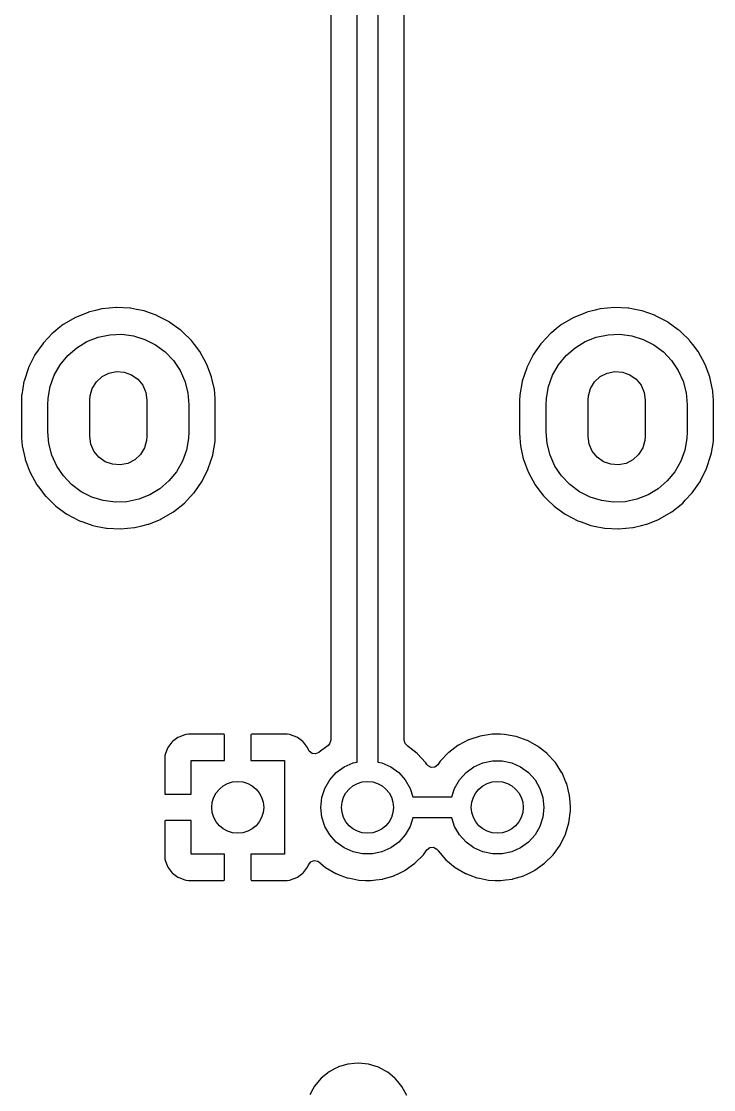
# Model space of a CAD drawing. Extents: x 63 to 234, y -148 to -41.
# Drawn here: x 197.68 to 211.02, y -106.53 to -85.94 of the extents above; entities that cross this region are included whole.
import ezdxf

# ---------------------------------------------------------------- set-up
doc = ezdxf.new("R2010")
doc.units = 0
doc.layers.add('BLACK', color=7, linetype='CONTINUOUS')

msp = doc.modelspace()

# ---------------------------------------------------------------- linework, layer by layer
at = {"layer": 'BLACK', "linetype": 'CONTINUOUS'}
for p, q in [((204.547, -75.4543), (204.547, -100.219)), ((204.147, -100.219), (204.147, -75.5762)), ((205.055, -99.7998), (205.055, -75.6797)), ((203.638, -75.9735), (203.638, -99.7996)), ((198.967, -91.5509), (198.724, -91.6493)), ((198.971, -91.5492), (198.967, -91.5509)), ((198.967, -91.5509), (198.967, -91.5509)), ((199.131, -91.51), (198.971, -91.5492)), ((199.23, -91.4858), (199.131, -91.51)), ((199.235, -91.4847), (199.23, -91.4858)), ((199.23, -91.4858), (199.23, -91.4858)), ((199.504, -91.459), (199.235, -91.4847)), ((199.509, -91.4592), (199.504, -91.459)), ((199.771, -91.4722), (199.509, -91.4592)), ((199.509, -91.4592), (199.509, -91.4592)), ((199.775, -91.4725), (199.771, -91.4722)), ((199.771, -91.4722), (199.771, -91.4722)), ((199.78, -91.4733), (199.775, -91.4725)), ((199.896, -91.4962), (199.78, -91.4733)), ((199.78, -91.4733), (199.78, -91.4733)), ((200.041, -91.5249), (199.896, -91.4962)), ((200.149, -91.563), (200.041, -91.5249)), ((200.293, -91.6137), (200.149, -91.563)), ((200.297, -91.6152), (200.293, -91.6137)), ((200.293, -91.6137), (200.293, -91.6137)), ((200.537, -91.7415), (200.297, -91.6152)), ((208.567, -91.5509), (208.324, -91.6493)), ((208.571, -91.5492), (208.567, -91.5509)), ((208.567, -91.5509), (208.567, -91.5509)), ((208.731, -91.51), (208.571, -91.5492)), ((208.83, -91.4858), (208.731, -91.51)), ((208.835, -91.4847), (208.83, -91.4858)), ((208.83, -91.4858), (208.83, -91.4858)), ((209.104, -91.459), (208.835, -91.4847)), ((209.109, -91.4592), (209.104, -91.459)), ((209.371, -91.4722), (209.109, -91.4592)), ((209.109, -91.4592), (209.109, -91.4592)), ((209.375, -91.4725), (209.371, -91.4722)), ((209.371, -91.4722), (209.371, -91.4722)), ((209.38, -91.4733), (209.375, -91.4725)), ((209.496, -91.4962), (209.38, -91.4733)), ((209.38, -91.4733), (209.38, -91.4733)), ((209.641, -91.5249), (209.496, -91.4962)), ((209.749, -91.563), (209.641, -91.5249)), ((209.893, -91.6137), (209.749, -91.563)), ((209.897, -91.6152), (209.893, -91.6137)), ((209.893, -91.6137), (209.893, -91.6137)), ((210.137, -91.7415), (209.897, -91.6152)), ((198.486, -91.788), (198.39, -91.8643)), ((198.72, -91.651), (198.486, -91.788)), ((198.724, -91.6493), (198.72, -91.651)), ((200.541, -91.7441), (200.537, -91.7415)), ((200.735, -91.8856), (200.541, -91.7441)), ((208.086, -91.788), (207.99, -91.8643)), ((208.32, -91.651), (208.086, -91.788)), ((208.324, -91.6493), (208.32, -91.651)), ((210.141, -91.7441), (210.137, -91.7415)), ((210.335, -91.8856), (210.141, -91.7441)), ((198.271, -91.9607), (198.106, -92.1371)), ((198.274, -91.9574), (198.271, -91.9607)), ((198.291, -91.9435), (198.274, -91.9574)), ((198.39, -91.8643), (198.291, -91.9435)), ((198.942, -92.1138), (199.156, -92.0294)), ((199.156, -92.0294), (199.381, -91.9821)), ((199.381, -91.9821), (199.611, -91.9735)), ((199.611, -91.9735), (199.839, -92.0037)), ((199.839, -92.0037), (200.059, -92.0719)), ((200.756, -91.901), (200.735, -91.8856)), ((200.804, -91.9473), (200.756, -91.901)), ((200.943, -92.0836), (200.804, -91.9473)), ((207.871, -91.9607), (207.706, -92.1371)), ((207.874, -91.9574), (207.871, -91.9607)), ((207.891, -91.9435), (207.874, -91.9574)), ((207.99, -91.8643), (207.891, -91.9435)), ((208.542, -92.1138), (208.756, -92.0294)), ((208.756, -92.0294), (208.981, -91.9821)), ((208.981, -91.9821), (209.211, -91.9735)), ((209.211, -91.9735), (209.439, -92.0037)), ((209.439, -92.0037), (209.659, -92.0719)), ((210.356, -91.901), (210.335, -91.8856)), ((210.404, -91.9473), (210.356, -91.901)), ((210.543, -92.0836), (210.404, -91.9473)), ((198.089, -92.1555), (197.934, -92.3783)), ((198.106, -92.1371), (198.089, -92.1555)), ((198.572, -92.3839), (198.746, -92.2331)), ((198.746, -92.2331), (198.942, -92.1138)), ((200.059, -92.0719), (200.264, -92.1761)), ((200.264, -92.1761), (200.448, -92.3134)), ((200.95, -92.0906), (200.943, -92.0836)), ((200.953, -92.0942), (200.95, -92.0906)), ((201.014, -92.1739), (200.953, -92.0942)), ((200.953, -92.0942), (200.953, -92.0942)), ((201.115, -92.3061), (201.014, -92.1739)), ((207.689, -92.1555), (207.534, -92.3783)), ((207.706, -92.1371), (207.689, -92.1555)), ((208.172, -92.3839), (208.346, -92.2331)), ((208.346, -92.2331), (208.542, -92.1138)), ((209.659, -92.0719), (209.864, -92.1761)), ((209.864, -92.1761), (210.048, -92.3134)), ((210.55, -92.0906), (210.543, -92.0836)), ((210.553, -92.0942), (210.55, -92.0906)), ((210.614, -92.1739), (210.553, -92.0942)), ((210.553, -92.0942), (210.553, -92.0942)), ((210.715, -92.3061), (210.614, -92.1739)), ((197.932, -92.3824), (197.816, -92.6169)), ((197.934, -92.3783), (197.932, -92.3824)), ((197.932, -92.3824), (197.932, -92.3824)), ((198.426, -92.5617), (198.572, -92.3839)), ((200.448, -92.3134), (200.607, -92.4798)), ((201.246, -92.5432), (201.115, -92.3061)), ((207.532, -92.3824), (207.416, -92.6169)), ((207.534, -92.3783), (207.532, -92.3824)), ((207.532, -92.3824), (207.532, -92.3824)), ((208.026, -92.5617), (208.172, -92.3839)), ((210.048, -92.3134), (210.207, -92.4798)), ((210.846, -92.5432), (210.715, -92.3061)), ((197.814, -92.6211), (197.729, -92.8788)), ((197.816, -92.6169), (197.814, -92.6211)), ((198.312, -92.7615), (198.426, -92.5617)), ((200.607, -92.4798), (200.735, -92.6706)), ((201.248, -92.5475), (201.246, -92.5432)), ((201.251, -92.5555), (201.248, -92.5475)), ((201.248, -92.5475), (201.248, -92.5475)), ((201.342, -92.7968), (201.251, -92.5555)), ((207.414, -92.6211), (207.329, -92.8788)), ((207.416, -92.6169), (207.414, -92.6211)), ((207.912, -92.7615), (208.026, -92.5617)), ((210.207, -92.4798), (210.335, -92.6706)), ((210.848, -92.5475), (210.846, -92.5432)), ((210.851, -92.5555), (210.848, -92.5475)), ((210.848, -92.5475), (210.848, -92.5475)), ((210.942, -92.7968), (210.851, -92.5555)), ((198.234, -92.9777), (198.312, -92.7615)), ((199.123, -92.8914), (199.233, -92.7904)), ((199.233, -92.7904), (199.366, -92.7226)), ((199.366, -92.7226), (199.512, -92.6931)), ((199.512, -92.6931), (199.661, -92.704)), ((199.661, -92.704), (199.802, -92.7546)), ((199.802, -92.7546), (199.924, -92.8411)), ((199.924, -92.8411), (200.017, -92.9571)), ((200.735, -92.6706), (200.83, -92.8803)), ((201.343, -92.8012), (201.342, -92.7968)), ((201.396, -93.039), (201.343, -92.8012)), ((201.343, -92.8012), (201.343, -92.8012)), ((207.834, -92.9777), (207.912, -92.7615)), ((208.723, -92.8914), (208.833, -92.7904)), ((208.833, -92.7904), (208.966, -92.7226)), ((208.966, -92.7226), (209.112, -92.6931)), ((209.112, -92.6931), (209.261, -92.704)), ((209.261, -92.704), (209.402, -92.7546)), ((209.402, -92.7546), (209.524, -92.8411)), ((209.524, -92.8411), (209.617, -92.9571)), ((210.335, -92.6706), (210.43, -92.8803)), ((210.943, -92.8012), (210.942, -92.7968)), ((210.996, -93.039), (210.943, -92.8012)), ((210.943, -92.8012), (210.943, -92.8012)), ((197.728, -92.8833), (197.684, -93.1414)), ((197.729, -92.8788), (197.728, -92.8833)), ((197.728, -92.8833), (197.728, -92.8833)), ((198.193, -93.204), (198.234, -92.9777)), ((199.003, -93.1617), (199.045, -93.0183)), ((199.045, -93.0183), (199.123, -92.8914)), ((200.017, -92.9571), (200.077, -93.0941)), ((200.83, -92.8803), (200.888, -93.1029)), ((201.401, -93.0615), (201.396, -93.039)), ((201.403, -93.0898), (201.401, -93.0615)), ((207.328, -92.8833), (207.284, -93.1414)), ((207.329, -92.8788), (207.328, -92.8833)), ((207.328, -92.8833), (207.328, -92.8833)), ((207.793, -93.204), (207.834, -92.9777)), ((208.603, -93.1617), (208.645, -93.0183)), ((208.645, -93.0183), (208.723, -92.8914)), ((209.617, -92.9571), (209.677, -93.0941)), ((210.43, -92.8803), (210.488, -93.1029)), ((211.001, -93.0615), (210.996, -93.039)), ((211.003, -93.0898), (211.001, -93.0615)), ((197.682, -93.1679), (197.678, -93.2316)), ((197.678, -93.2316), (197.678, -93.9209)), ((197.683, -93.1498), (197.682, -93.1679)), ((197.684, -93.1414), (197.683, -93.1459)), ((197.683, -93.1459), (197.683, -93.1498)), ((198.187, -93.332), (198.193, -93.204)), ((198.997, -93.242), (199.003, -93.1617)), ((198.997, -93.942), (198.997, -93.242)), ((200.077, -93.0941), (200.097, -93.242)), ((200.097, -93.242), (200.097, -93.942)), ((200.888, -93.1029), (200.907, -93.332)), ((201.414, -93.2457), (201.403, -93.0898)), ((201.415, -93.2631), (201.414, -93.2457)), ((201.415, -93.9524), (201.415, -93.2631)), ((207.282, -93.1679), (207.278, -93.2316)), ((207.278, -93.2316), (207.278, -93.9209)), ((207.283, -93.1498), (207.282, -93.1679)), ((207.284, -93.1414), (207.283, -93.1459)), ((207.283, -93.1459), (207.283, -93.1498)), ((207.787, -93.332), (207.793, -93.204)), ((208.597, -93.242), (208.603, -93.1617)), ((208.597, -93.942), (208.597, -93.242)), ((209.677, -93.0941), (209.697, -93.242)), ((209.697, -93.242), (209.697, -93.942)), ((210.488, -93.1029), (210.507, -93.332)), ((211.014, -93.2457), (211.003, -93.0898)), ((211.016, -93.2631), (211.014, -93.2457)), ((211.016, -93.9524), (211.016, -93.2631)), ((198.187, -93.852), (198.187, -93.332)), ((200.907, -93.332), (200.907, -93.852)), ((207.787, -93.852), (207.787, -93.332)), ((210.507, -93.332), (210.507, -93.852)), ((198.206, -94.0811), (198.187, -93.852)), ((200.907, -93.852), (200.901, -93.98)), ((207.806, -94.0811), (207.787, -93.852)), ((210.507, -93.852), (210.501, -93.98)), ((197.678, -93.9209), (197.679, -93.9232)), ((197.679, -93.9232), (197.682, -93.9684)), ((197.679, -93.9232), (197.679, -93.9232)), ((197.682, -93.9684), (197.693, -94.1225)), ((198.264, -94.3037), (198.206, -94.0811)), ((199.017, -94.0899), (198.997, -93.942)), ((199.077, -94.2269), (199.017, -94.0899)), ((200.091, -94.0223), (200.049, -94.1657)), ((200.097, -93.942), (200.091, -94.0223)), ((200.901, -93.98), (200.86, -94.2063)), ((201.373, -94.2606), (201.411, -94.0419)), ((201.411, -94.0381), (201.412, -94.0217)), ((201.411, -94.0418), (201.411, -94.0381)), ((201.411, -94.0419), (201.411, -94.0418)), ((201.412, -94.0217), (201.415, -93.954)), ((201.415, -93.954), (201.415, -93.9524)), ((201.415, -93.954), (201.415, -93.954)), ((207.278, -93.9209), (207.279, -93.9232)), ((207.279, -93.9232), (207.282, -93.9684)), ((207.279, -93.9232), (207.279, -93.9232)), ((207.282, -93.9684), (207.293, -94.1225)), ((207.864, -94.3037), (207.806, -94.0811)), ((208.617, -94.0899), (208.597, -93.942)), ((208.677, -94.2269), (208.617, -94.0899)), ((209.691, -94.0223), (209.649, -94.1657)), ((209.697, -93.942), (209.691, -94.0223)), ((210.501, -93.98), (210.46, -94.2063)), ((210.973, -94.2606), (211.011, -94.0419)), ((211.011, -94.0381), (211.012, -94.0217)), ((211.011, -94.0418), (211.011, -94.0381)), ((211.011, -94.0419), (211.011, -94.0418)), ((211.012, -94.0217), (211.015, -93.954)), ((211.015, -93.954), (211.016, -93.9524)), ((211.015, -93.954), (211.015, -93.954)), ((197.693, -94.1225), (197.694, -94.1269)), ((197.694, -94.1269), (197.694, -94.1269)), ((197.694, -94.1269), (197.748, -94.3727)), ((198.359, -94.5134), (198.264, -94.3037)), ((199.17, -94.3429), (199.077, -94.2269)), ((199.971, -94.2926), (199.861, -94.3936)), ((200.049, -94.1657), (199.971, -94.2926)), ((200.86, -94.2063), (200.782, -94.4225)), ((201.365, -94.3052), (201.373, -94.2606)), ((207.293, -94.1225), (207.294, -94.1269)), ((207.294, -94.1269), (207.294, -94.1269)), ((207.294, -94.1269), (207.348, -94.3727)), ((207.959, -94.5134), (207.864, -94.3037)), ((208.77, -94.3429), (208.677, -94.2269)), ((209.571, -94.2926), (209.461, -94.3936)), ((209.649, -94.1657), (209.571, -94.2926)), ((210.46, -94.2063), (210.382, -94.4225)), ((210.965, -94.3052), (210.973, -94.2606)), ((197.748, -94.3727), (197.752, -94.3872)), ((197.752, -94.3872), (197.784, -94.4738)), ((197.784, -94.4738), (197.817, -94.5609)), ((199.292, -94.4294), (199.17, -94.3429)), ((199.433, -94.48), (199.292, -94.4294)), ((199.582, -94.4909), (199.433, -94.48)), ((199.728, -94.4614), (199.582, -94.4909)), ((199.861, -94.3936), (199.728, -94.4614)), ((200.782, -94.4225), (200.668, -94.6223)), ((201.28, -94.5629), (201.365, -94.3052)), ((207.348, -94.3727), (207.352, -94.3872)), ((207.352, -94.3872), (207.384, -94.4738)), ((207.384, -94.4738), (207.417, -94.5609)), ((208.892, -94.4294), (208.77, -94.3429)), ((209.033, -94.48), (208.892, -94.4294)), ((209.182, -94.4909), (209.033, -94.48)), ((209.328, -94.4614), (209.182, -94.4909)), ((209.461, -94.3936), (209.328, -94.4614)), ((210.382, -94.4225), (210.268, -94.6223)), ((210.88, -94.5629), (210.965, -94.3052)), ((197.817, -94.5609), (197.848, -94.6408)), ((197.848, -94.6408), (197.933, -94.7946)), ((198.487, -94.7042), (198.359, -94.5134)), ((198.646, -94.8706), (198.487, -94.7042)), ((200.668, -94.6223), (200.522, -94.8001)), ((201.165, -94.7946), (201.278, -94.567)), ((201.278, -94.567), (201.28, -94.5629)), ((201.278, -94.567), (201.278, -94.567)), ((207.417, -94.5609), (207.448, -94.6408)), ((207.448, -94.6408), (207.533, -94.7946)), ((208.087, -94.7042), (207.959, -94.5134)), ((208.246, -94.8706), (208.087, -94.7042)), ((210.268, -94.6223), (210.122, -94.8001)), ((210.765, -94.7946), (210.878, -94.567)), ((210.878, -94.567), (210.88, -94.5629)), ((210.878, -94.567), (210.878, -94.567)), ((197.933, -94.7946), (197.976, -94.8727)), ((197.976, -94.8727), (197.979, -94.8779)), ((197.979, -94.8779), (198.031, -94.9452)), ((198.83, -95.0079), (198.646, -94.8706)), ((200.522, -94.8001), (200.348, -94.9509)), ((201.005, -95.0285), (201.16, -94.8057)), ((201.16, -94.8057), (201.165, -94.7946)), ((207.533, -94.7946), (207.576, -94.8727)), ((207.576, -94.8727), (207.579, -94.8779)), ((207.579, -94.8779), (207.631, -94.9452)), ((208.43, -95.0079), (208.246, -94.8706)), ((210.122, -94.8001), (209.948, -94.9509)), ((210.605, -95.0285), (210.76, -94.8057)), ((210.76, -94.8057), (210.765, -94.7946)), ((198.031, -94.9452), (198.138, -95.0856)), ((198.138, -95.0856), (198.144, -95.0934)), ((198.144, -95.0934), (198.147, -95.0966)), ((198.147, -95.0966), (198.147, -95.0966)), ((198.147, -95.0966), (198.224, -95.1718)), ((199.035, -95.1121), (198.83, -95.0079)), ((199.255, -95.1803), (199.035, -95.1121)), ((200.152, -95.0702), (199.938, -95.1546)), ((200.348, -94.9509), (200.152, -95.0702)), ((200.87, -95.1733), (201.002, -95.0318)), ((201.002, -95.0318), (201.005, -95.0285)), ((201.002, -95.0318), (201.002, -95.0318)), ((207.631, -94.9452), (207.738, -95.0856)), ((207.738, -95.0856), (207.744, -95.0934)), ((207.744, -95.0934), (207.747, -95.0966)), ((207.747, -95.0966), (207.747, -95.0966)), ((207.747, -95.0966), (207.824, -95.1718)), ((208.635, -95.1121), (208.43, -95.0079)), ((208.855, -95.1803), (208.635, -95.1121)), ((209.752, -95.0702), (209.538, -95.1546)), ((209.948, -94.9509), (209.752, -95.0702)), ((210.47, -95.1733), (210.602, -95.0318)), ((210.602, -95.0318), (210.605, -95.0285)), ((210.602, -95.0318), (210.602, -95.0318)), ((198.224, -95.1718), (198.338, -95.283)), ((198.338, -95.283), (198.341, -95.2857)), ((198.341, -95.2857), (198.341, -95.2857)), ((198.341, -95.2857), (198.51, -95.4082)), ((199.483, -95.2105), (199.255, -95.1803)), ((199.713, -95.2019), (199.483, -95.2105)), ((199.938, -95.1546), (199.713, -95.2019)), ((200.608, -95.396), (200.82, -95.2266)), ((200.82, -95.2266), (200.87, -95.1733)), ((207.824, -95.1718), (207.938, -95.283)), ((207.938, -95.283), (207.941, -95.2857)), ((207.941, -95.2857), (207.941, -95.2857)), ((207.941, -95.2857), (208.11, -95.4082)), ((209.083, -95.2105), (208.855, -95.1803)), ((209.313, -95.2019), (209.083, -95.2105)), ((209.538, -95.1546), (209.313, -95.2019)), ((210.208, -95.396), (210.42, -95.2266)), ((210.42, -95.2266), (210.47, -95.1733)), ((198.51, -95.4082), (198.557, -95.4425)), ((198.557, -95.4425), (198.797, -95.5688)), ((200.132, -95.6312), (200.37, -95.5347)), ((200.37, -95.5347), (200.374, -95.533)), ((200.37, -95.5347), (200.37, -95.5347)), ((200.374, -95.533), (200.608, -95.396)), ((208.11, -95.4082), (208.157, -95.4425)), ((208.157, -95.4425), (208.397, -95.5688)), ((209.732, -95.6312), (209.97, -95.5347)), ((209.97, -95.5347), (209.974, -95.533)), ((209.97, -95.5347), (209.97, -95.5347)), ((209.974, -95.533), (210.208, -95.396)), ((198.797, -95.5688), (198.801, -95.5703)), ((198.801, -95.5703), (198.801, -95.5703)), ((198.801, -95.5703), (198.861, -95.5915)), ((198.861, -95.5915), (199.053, -95.6591)), ((199.053, -95.6591), (199.113, -95.671)), ((199.113, -95.671), (199.314, -95.7107)), ((199.314, -95.7107), (199.314, -95.7107)), ((199.314, -95.7107), (199.319, -95.7115)), ((199.319, -95.7115), (199.323, -95.7118)), ((199.323, -95.7118), (199.323, -95.7118)), ((199.323, -95.7118), (199.585, -95.7248)), ((199.585, -95.7248), (199.585, -95.7248)), ((199.585, -95.7248), (199.59, -95.725)), ((199.59, -95.725), (199.859, -95.6993)), ((199.859, -95.6993), (199.864, -95.6982)), ((199.864, -95.6982), (200.024, -95.6591)), ((199.864, -95.6982), (199.864, -95.6982)), ((200.024, -95.6591), (200.123, -95.6348)), ((200.123, -95.6348), (200.132, -95.6312)), ((208.397, -95.5688), (208.401, -95.5703)), ((208.401, -95.5703), (208.401, -95.5703)), ((208.401, -95.5703), (208.461, -95.5915)), ((208.461, -95.5915), (208.653, -95.6591)), ((208.653, -95.6591), (208.713, -95.671)), ((208.713, -95.671), (208.914, -95.7107)), ((208.914, -95.7107), (208.914, -95.7107)), ((208.914, -95.7107), (208.919, -95.7115)), ((208.919, -95.7115), (208.923, -95.7118)), ((208.923, -95.7118), (208.923, -95.7118)), ((208.923, -95.7118), (209.185, -95.7248)), ((209.185, -95.7248), (209.185, -95.7248)), ((209.185, -95.7248), (209.19, -95.725)), ((209.19, -95.725), (209.459, -95.6993)), ((209.459, -95.6993), (209.464, -95.6982)), ((209.464, -95.6982), (209.624, -95.6591)), ((209.464, -95.6982), (209.464, -95.6982)), ((209.624, -95.6591), (209.723, -95.6348)), ((209.723, -95.6348), (209.732, -95.6312)), ((200.579, -99.8363), (200.502, -99.9384)), ((200.591, -99.8237), (200.579, -99.8363)), ((200.693, -99.7472), (200.591, -99.8237)), ((200.709, -99.7387), (200.693, -99.7472)), ((200.829, -99.6935), (200.709, -99.7387)), ((200.845, -99.6899), (200.829, -99.6935)), ((200.896, -99.6844), (200.845, -99.6899)), ((200.902, -99.684), (200.896, -99.6844)), ((201.579, -99.684), (200.902, -99.684)), ((201.587, -99.6857), (201.579, -99.684)), ((201.589, -99.6869), (201.587, -99.6857)), ((201.593, -99.7021), (201.589, -99.6869)), ((201.593, -100.192), (201.593, -99.7021)), ((202.103, -99.6899), (202.101, -99.6975)), ((202.101, -99.6975), (202.101, -100.192)), ((202.104, -99.6885), (202.103, -99.6899)), ((202.119, -99.684), (202.104, -99.6885)), ((202.792, -99.684), (202.119, -99.684)), ((202.798, -99.6844), (202.792, -99.684)), ((202.849, -99.6899), (202.798, -99.6844)), ((202.865, -99.6935), (202.849, -99.6899)), ((202.985, -99.7387), (202.865, -99.6935)), ((203.001, -99.7472), (202.985, -99.7387)), ((203.103, -99.8237), (203.001, -99.7472)), ((203.115, -99.8363), (203.103, -99.8237)), ((203.192, -99.9384), (203.115, -99.8363)), ((203.638, -99.7996), (203.618, -99.8677)), ((205.071, -99.8597), (205.055, -99.7998)), ((205.121, -99.9101), (205.071, -99.8597)), ((206.295, -99.7915), (206.098, -99.8937)), ((206.299, -99.7891), (206.295, -99.7915)), ((206.295, -99.7915), (206.295, -99.7915)), ((206.519, -99.7171), (206.299, -99.7891)), ((206.748, -99.6821), (206.519, -99.7171)), ((206.754, -99.6822), (206.748, -99.6821)), ((206.907, -99.6841), (206.754, -99.6822)), ((206.754, -99.6822), (206.754, -99.6822)), ((206.98, -99.6849), (206.907, -99.6841)), ((206.985, -99.6859), (206.98, -99.6849)), ((207.203, -99.7247), (206.985, -99.6859)), ((206.985, -99.6859), (206.985, -99.6859)), ((207.208, -99.7256), (207.203, -99.7247)), ((207.203, -99.7247), (207.203, -99.7247)), ((207.213, -99.7273), (207.208, -99.7256)), ((207.421, -99.8011), (207.213, -99.7273)), ((207.213, -99.7273), (207.213, -99.7273)), ((207.421, -99.8012), (207.421, -99.8011)), ((207.426, -99.8029), (207.421, -99.8012)), ((207.431, -99.8054), (207.426, -99.8029)), ((207.625, -99.9123), (207.431, -99.8054)), ((207.431, -99.8054), (207.431, -99.8054)), ((200.494, -99.9539), (200.449, -100.074)), ((200.502, -99.9384), (200.494, -99.9539)), ((203.2, -99.9539), (203.192, -99.9384)), ((203.211, -99.9822), (203.2, -99.9539)), ((203.224, -100.007), (203.211, -99.9822)), ((203.278, -100.053), (203.224, -100.007)), ((203.348, -100.062), (203.278, -100.053)), ((203.408, -100.034), (203.348, -100.062)), ((203.409, -100.035), (203.408, -100.034)), ((203.414, -100.031), (203.409, -100.035)), ((203.561, -99.9207), (203.414, -100.031)), ((203.588, -99.9003), (203.561, -99.9207)), ((203.618, -99.8677), (203.588, -99.9003)), ((205.129, -99.9148), (205.121, -99.9101)), ((205.133, -99.918), (205.129, -99.9148)), ((205.307, -100.055), (205.133, -99.918)), ((205.133, -99.918), (205.133, -99.918)), ((205.311, -100.058), (205.307, -100.055)), ((205.307, -100.055), (205.307, -100.055)), ((205.467, -100.23), (205.311, -100.058)), ((205.909, -100.035), (205.749, -100.203)), ((205.913, -100.032), (205.909, -100.035)), ((206.09, -99.8992), (205.913, -100.032)), ((206.094, -99.8961), (206.09, -99.8992)), ((206.09, -99.8992), (206.09, -99.8992)), ((206.098, -99.8937), (206.094, -99.8961)), ((207.629, -99.9148), (207.625, -99.9123)), ((207.625, -99.9123), (207.625, -99.9123)), ((207.65, -99.9316), (207.629, -99.9148)), ((207.807, -100.055), (207.65, -99.9316)), ((207.811, -100.058), (207.807, -100.055)), ((207.807, -100.055), (207.807, -100.055)), ((207.967, -100.23), (207.811, -100.058)), ((200.445, -100.09), (200.439, -100.141)), ((200.439, -100.141), (200.439, -100.147)), ((200.439, -100.147), (200.439, -100.82)), ((200.449, -100.074), (200.445, -100.09)), ((200.947, -100.838), (200.947, -100.192)), ((200.947, -100.192), (201.593, -100.192)), ((202.101, -100.192), (202.747, -100.192)), ((202.747, -100.192), (202.747, -101.992)), ((203.897, -100.313), (204.069, -100.236)), ((204.069, -100.236), (204.147, -100.219)), ((204.547, -100.219), (204.625, -100.236)), ((204.625, -100.236), (204.797, -100.313)), ((205.47, -100.234), (205.467, -100.23)), ((205.492, -100.269), (205.47, -100.234)), ((205.47, -100.234), (205.47, -100.234)), ((205.513, -100.293), (205.492, -100.269)), ((205.702, -100.271), (205.647, -100.316)), ((205.749, -100.203), (205.702, -100.271)), ((206.397, -100.313), (206.569, -100.236)), ((206.569, -100.236), (206.753, -100.197)), ((206.753, -100.197), (206.941, -100.197)), ((206.941, -100.197), (207.125, -100.236)), ((207.125, -100.236), (207.297, -100.313)), ((208.093, -100.424), (207.967, -100.23)), ((203.619, -100.563), (203.745, -100.423)), ((203.745, -100.423), (203.897, -100.313)), ((204.797, -100.313), (204.949, -100.423)), ((204.949, -100.423), (205.075, -100.563)), ((205.576, -100.324), (205.513, -100.293)), ((205.647, -100.316), (205.576, -100.324)), ((206.119, -100.563), (206.245, -100.423)), ((206.245, -100.423), (206.397, -100.313)), ((207.297, -100.313), (207.449, -100.423)), ((207.449, -100.423), (207.575, -100.563)), ((208.095, -100.429), (208.093, -100.424)), ((208.171, -100.604), (208.095, -100.429)), ((208.095, -100.429), (208.095, -100.429)), ((203.525, -100.726), (203.619, -100.563)), ((205.075, -100.563), (205.169, -100.726)), ((206.025, -100.726), (206.119, -100.563)), ((207.575, -100.563), (207.669, -100.726)), ((208.185, -100.637), (208.171, -100.604)), ((208.241, -100.861), (208.185, -100.637)), ((200.439, -100.82), (200.443, -100.835)), ((200.443, -100.835), (200.445, -100.836)), ((200.445, -100.836), (200.453, -100.838)), ((200.453, -100.838), (200.947, -100.838)), ((203.467, -100.905), (203.525, -100.726)), ((205.169, -100.726), (205.223, -100.892)), ((205.223, -100.892), (205.971, -100.892)), ((205.971, -100.892), (206.025, -100.726)), ((207.669, -100.726), (207.727, -100.905)), ((208.242, -100.866), (208.241, -100.861)), ((208.251, -100.983), (208.242, -100.866)), ((208.242, -100.866), (208.242, -100.866)), ((203.447, -101.092), (203.467, -100.905)), ((203.467, -101.279), (203.447, -101.092)), ((207.727, -100.905), (207.747, -101.092)), ((207.747, -101.092), (207.727, -101.279)), ((208.26, -101.092), (208.251, -100.983)), ((208.259, -101.137), (208.26, -101.095)), ((208.26, -101.095), (208.26, -101.092)), ((208.26, -101.095), (208.26, -101.095)), ((203.525, -101.458), (203.467, -101.279)), ((205.223, -101.292), (205.169, -101.458)), ((205.971, -101.292), (205.223, -101.292)), ((206.025, -101.458), (205.971, -101.292)), ((207.727, -101.279), (207.669, -101.458)), ((208.228, -101.391), (208.259, -101.161)), ((208.259, -101.161), (208.259, -101.137)), ((200.441, -101.352), (200.439, -101.36)), ((200.439, -101.36), (200.439, -102.037)), ((200.442, -101.35), (200.441, -101.352)), ((200.457, -101.346), (200.442, -101.35)), ((200.947, -101.346), (200.457, -101.346)), ((200.947, -101.992), (200.947, -101.346)), ((203.619, -101.621), (203.525, -101.458)), ((205.169, -101.458), (205.075, -101.621)), ((206.119, -101.621), (206.025, -101.458)), ((207.669, -101.458), (207.575, -101.621)), ((208.161, -101.612), (208.228, -101.391)), ((203.745, -101.761), (203.619, -101.621)), ((205.075, -101.621), (204.949, -101.761)), ((206.245, -101.761), (206.119, -101.621)), ((207.575, -101.621), (207.449, -101.761)), ((208.062, -101.812), (208.159, -101.617)), ((208.159, -101.617), (208.161, -101.612)), ((208.159, -101.617), (208.159, -101.617)), ((203.897, -101.871), (203.745, -101.761)), ((204.069, -101.948), (203.897, -101.871)), ((204.797, -101.871), (204.625, -101.948)), ((204.949, -101.761), (204.797, -101.871)), ((205.423, -102.008), (205.492, -101.912)), ((205.492, -101.912), (205.548, -101.868)), ((205.548, -101.868), (205.619, -101.862)), ((205.619, -101.862), (205.682, -101.895)), ((205.682, -101.895), (205.702, -101.92)), ((205.702, -101.92), (205.704, -101.922)), ((205.704, -101.922), (205.704, -101.922)), ((205.704, -101.922), (205.707, -101.927)), ((206.397, -101.871), (206.245, -101.761)), ((206.569, -101.948), (206.397, -101.871)), ((207.297, -101.871), (207.125, -101.948)), ((207.449, -101.761), (207.297, -101.871)), ((207.923, -102.008), (208.058, -101.82)), ((208.058, -101.82), (208.062, -101.812)), ((200.439, -102.037), (200.439, -102.043)), ((200.439, -102.043), (200.445, -102.094)), ((200.445, -102.094), (200.449, -102.11)), ((200.449, -102.11), (200.494, -102.23)), ((201.593, -101.992), (200.947, -101.992)), ((201.593, -102.486), (201.593, -101.992)), ((202.747, -101.992), (202.101, -101.992)), ((202.101, -101.992), (202.101, -102.482)), ((203.255, -102.141), (203.321, -102.117)), ((203.321, -102.117), (203.391, -102.132)), ((204.253, -101.987), (204.069, -101.948)), ((204.441, -101.987), (204.253, -101.987)), ((204.625, -101.948), (204.441, -101.987)), ((205.259, -102.171), (205.423, -102.008)), ((205.707, -101.927), (205.858, -102.102)), ((205.858, -102.102), (206.036, -102.25)), ((206.753, -101.987), (206.569, -101.948)), ((206.941, -101.987), (206.753, -101.987)), ((207.125, -101.948), (206.941, -101.987)), ((207.759, -102.171), (207.923, -102.008)), ((200.494, -102.23), (200.502, -102.246)), ((200.502, -102.246), (200.579, -102.348)), ((203.115, -102.348), (203.192, -102.246)), ((203.192, -102.246), (203.2, -102.23)), ((203.2, -102.23), (203.212, -102.198)), ((203.212, -102.198), (203.255, -102.141)), ((203.391, -102.132), (203.411, -102.145)), ((203.411, -102.145), (203.536, -102.25)), ((203.536, -102.25), (203.736, -102.367)), ((204.936, -102.372), (205.066, -102.308)), ((205.066, -102.308), (205.071, -102.306)), ((205.066, -102.308), (205.066, -102.308)), ((205.071, -102.306), (205.259, -102.171)), ((206.036, -102.25), (206.236, -102.367)), ((207.436, -102.372), (207.566, -102.308)), ((207.566, -102.308), (207.571, -102.306)), ((207.566, -102.308), (207.566, -102.308)), ((207.571, -102.306), (207.759, -102.171)), ((200.579, -102.348), (200.591, -102.36)), ((200.591, -102.36), (200.693, -102.437)), ((200.693, -102.437), (200.709, -102.445)), ((200.709, -102.445), (200.829, -102.49)), ((200.829, -102.49), (200.845, -102.494)), ((200.845, -102.494), (200.896, -102.5)), ((200.896, -102.5), (200.902, -102.5)), ((200.902, -102.5), (201.575, -102.5)), ((201.575, -102.5), (201.59, -102.496)), ((201.59, -102.496), (201.591, -102.494)), ((201.591, -102.494), (201.593, -102.486)), ((202.101, -102.482), (202.105, -102.497)), ((202.105, -102.497), (202.107, -102.498)), ((202.107, -102.498), (202.115, -102.5)), ((202.115, -102.5), (202.792, -102.5)), ((202.792, -102.5), (202.798, -102.5)), ((202.798, -102.5), (202.849, -102.494)), ((202.849, -102.494), (202.865, -102.49)), ((202.865, -102.49), (202.985, -102.445)), ((202.985, -102.445), (203.001, -102.437)), ((203.001, -102.437), (203.103, -102.36)), ((203.103, -102.36), (203.115, -102.348)), ((203.736, -102.367), (203.741, -102.368)), ((203.741, -102.368), (203.741, -102.368)), ((203.741, -102.368), (203.816, -102.397)), ((203.816, -102.397), (203.953, -102.449)), ((203.953, -102.449), (203.958, -102.45)), ((203.958, -102.45), (203.958, -102.45)), ((203.958, -102.45), (204.007, -102.46)), ((204.007, -102.46), (204.18, -102.495)), ((204.18, -102.495), (204.309, -102.5)), ((204.309, -102.5), (204.406, -102.504)), ((204.406, -102.504), (204.406, -102.504)), ((204.406, -102.504), (204.411, -102.504)), ((204.411, -102.504), (204.416, -102.503)), ((204.416, -102.503), (204.507, -102.492)), ((204.416, -102.503), (204.416, -102.503)), ((204.507, -102.492), (204.641, -102.474)), ((204.641, -102.474), (204.646, -102.473)), ((204.646, -102.473), (204.858, -102.409)), ((204.646, -102.473), (204.646, -102.473)), ((204.858, -102.409), (204.863, -102.408)), ((204.863, -102.408), (204.936, -102.372)), ((206.236, -102.367), (206.241, -102.368)), ((206.241, -102.368), (206.241, -102.368)), ((206.241, -102.368), (206.316, -102.397)), ((206.316, -102.397), (206.453, -102.449)), ((206.453, -102.449), (206.458, -102.45)), ((206.458, -102.45), (206.458, -102.45)), ((206.458, -102.45), (206.507, -102.46)), ((206.507, -102.46), (206.68, -102.495)), ((206.68, -102.495), (206.809, -102.5)), ((206.809, -102.5), (206.906, -102.504)), ((206.906, -102.504), (206.906, -102.504)), ((206.906, -102.504), (206.911, -102.504)), ((206.911, -102.504), (206.916, -102.503)), ((206.916, -102.503), (207.007, -102.492)), ((206.916, -102.503), (206.916, -102.503)), ((207.007, -102.492), (207.141, -102.474)), ((207.141, -102.474), (207.146, -102.473)), ((207.146, -102.473), (207.358, -102.409)), ((207.146, -102.473), (207.146, -102.473)), ((207.358, -102.409), (207.363, -102.408)), ((207.363, -102.408), (207.436, -102.372)), ((203.975, -106.04), (203.969, -106.042)), ((203.981, -106.04), (203.975, -106.04)), ((204.09, -106.03), (203.981, -106.04)), ((203.981, -106.04), (203.981, -106.04)), ((204.172, -106.022), (204.09, -106.03)), ((204.178, -106.023), (204.172, -106.022)), ((204.363, -106.042), (204.178, -106.023)), ((204.178, -106.023), (204.178, -106.023)), ((203.61, -106.188), (203.456, -106.312)), ((203.727, -106.126), (203.61, -106.188)), ((203.78, -106.099), (203.727, -106.126)), ((203.786, -106.096), (203.78, -106.099)), ((203.78, -106.099), (203.78, -106.099)), ((203.897, -106.063), (203.786, -106.096)), ((203.969, -106.042), (203.897, -106.063)), ((203.969, -106.042), (203.969, -106.042)), ((204.369, -106.043), (204.363, -106.042)), ((204.363, -106.042), (204.363, -106.042)), ((204.558, -106.101), (204.369, -106.043)), ((204.732, -106.195), (204.558, -106.101)), ((204.737, -106.199), (204.732, -106.195)), ((204.878, -106.316), (204.737, -106.199)), ((204.737, -106.199), (204.737, -106.199)), ((203.451, -106.318), (203.329, -106.463)), ((203.452, -106.316), (203.451, -106.318)), ((203.456, -106.312), (203.452, -106.316)), ((204.884, -106.322), (204.878, -106.316)), ((204.888, -106.326), (204.884, -106.322)), ((204.929, -106.377), (204.888, -106.326)), ((204.888, -106.326), (204.888, -106.326)), ((205.009, -106.475), (204.929, -106.377)), ((203.294, -106.526), (203.234, -106.636)), ((203.326, -106.468), (203.294, -106.526)), ((203.329, -106.463), (203.326, -106.468)), ((203.326, -106.468), (203.326, -106.468)), ((205.102, -106.649), (205.009, -106.475))]:
    msp.add_line(p, q, dxfattribs=at)
at = {"layer": 'BLACK'}
for centre in [(201.847, -101.092), (204.347, -101.092), (206.847, -101.092)]:
    msp.add_circle(centre, 0.5, dxfattribs=at)

doc.saveas('drawing.dxf')
